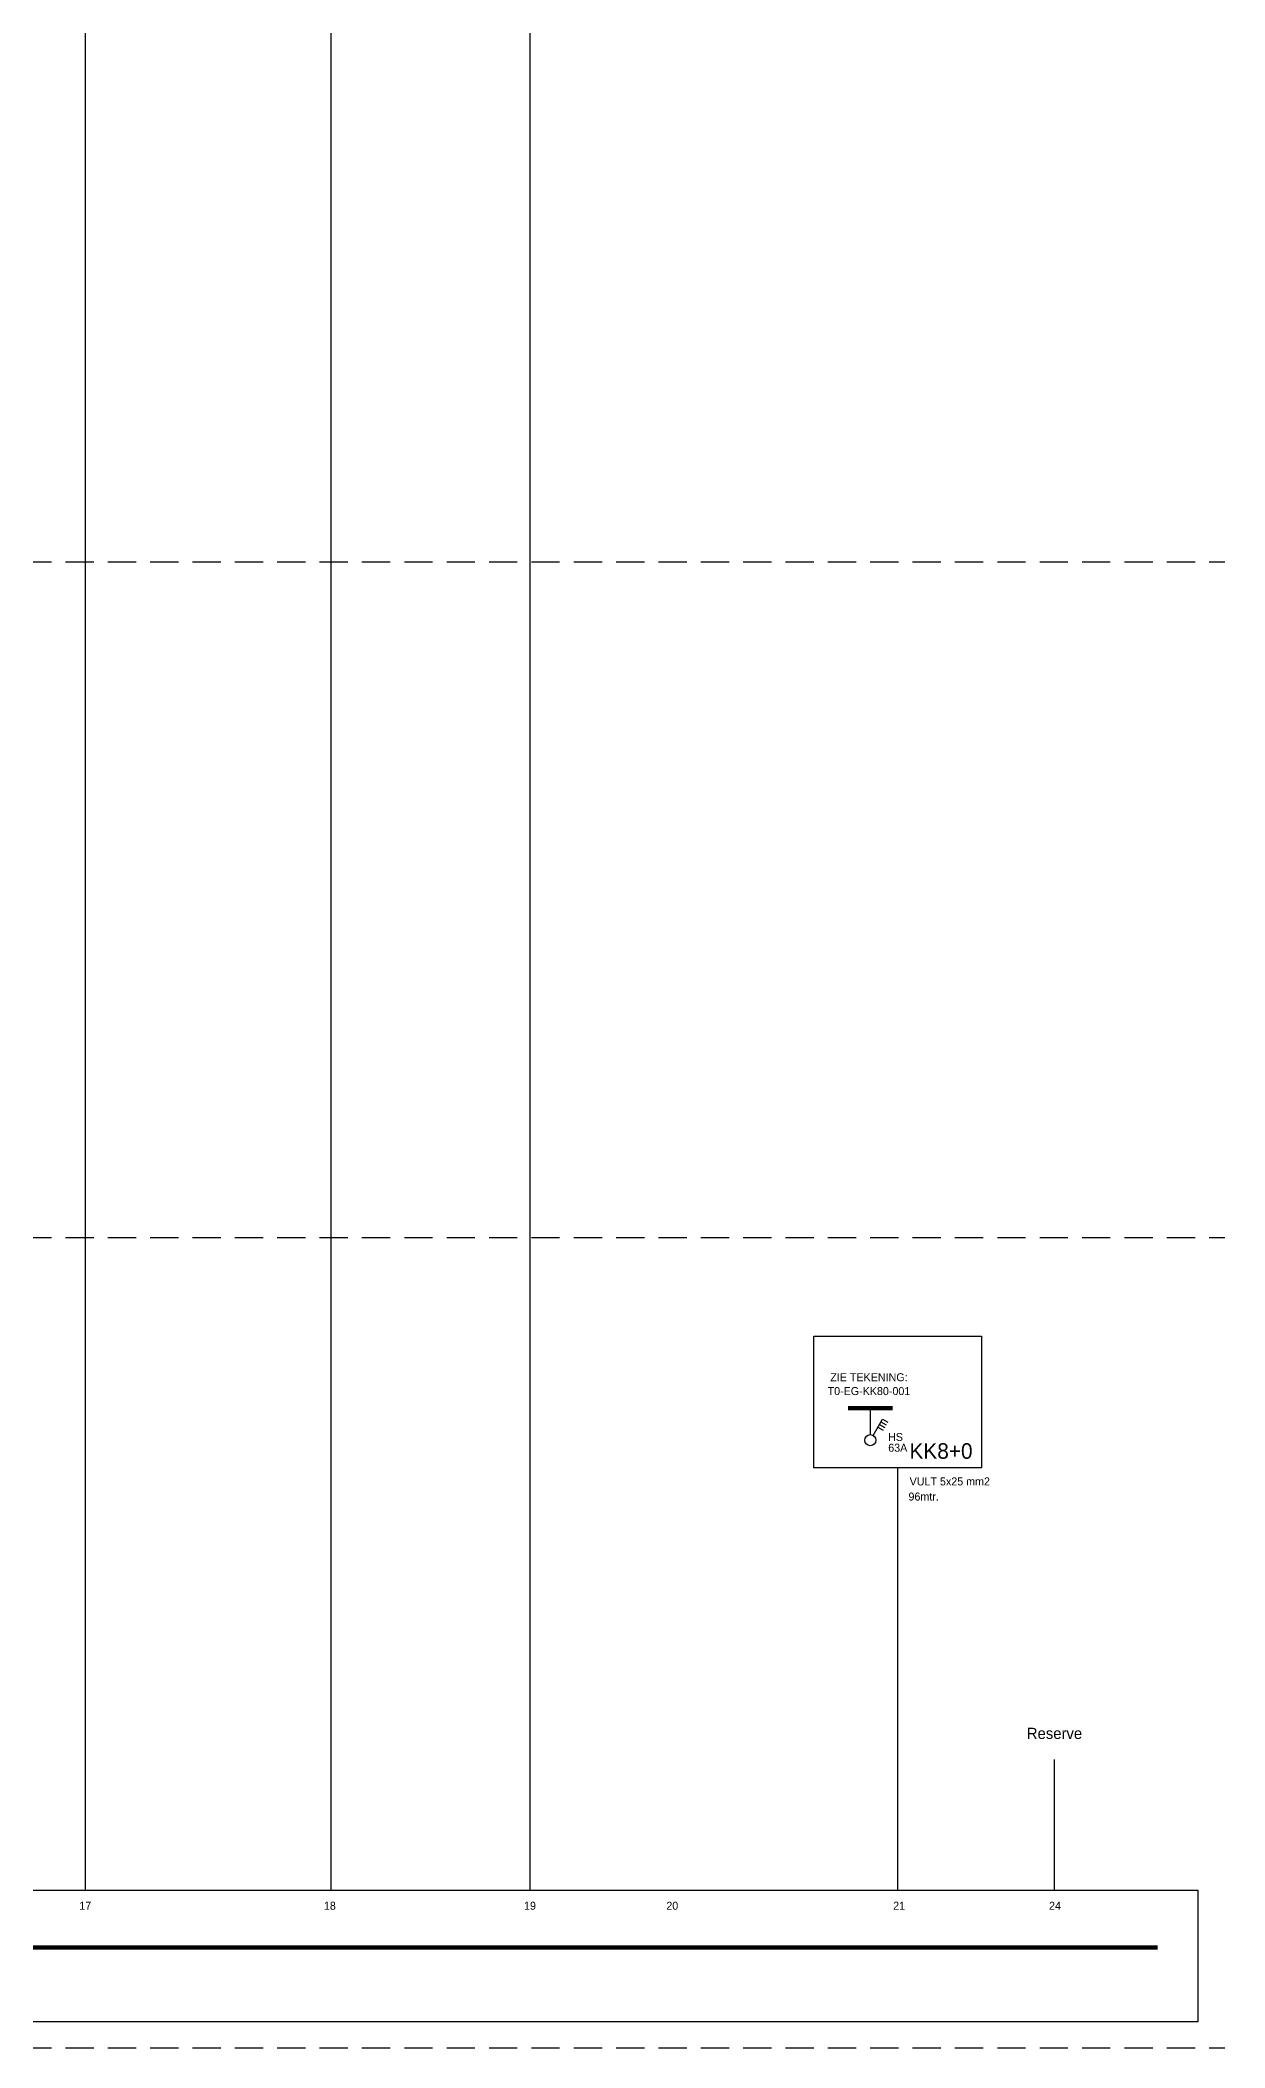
# Model space of a CAD drawing. Header units: millimetres. Extents: x 0 to 1470, y -33 to 858.
# Drawn here: x 1204 to 1470.4, y 0 to 451.6 of the extents above; entities that cross this region are included whole.
import ezdxf
from ezdxf.enums import TextEntityAlignment as Align

# ---------------------------------------------------------------- set-up
doc = ezdxf.new("R2010")
doc.units = ezdxf.units.MM
doc.linetypes.add('HIDDEN', pattern=[9.525, 6.35, -3.175])
doc.layers.get('0').update_dxf_attribs({"linetype": 'CONTINUOUS'})
for name, color, linetype in [('EL$1----', 3, 'CONTINUOUS'), ('EL-62-BLK', 3, 'CONTINUOUS'), ('EL6311--', 3, 'CONTINUOUS')]:
    doc.layers.add(name, color=color, linetype=linetype)
doc.styles.add('BURO-018', font='BUROFONT.shx', dxfattribs={"height": 1.8})
doc.styles.add('BURO-025', font='BUROFONT.shx', dxfattribs={"height": 2.5})
doc.styles.add('BURO-035', font='BUROFONT.shx', dxfattribs={"height": 3.5})

# ---------------------------------------------------------------- blocks, each defined once
blk = doc.blocks.new('1114A3A')
at = {"color": 0, "linetype": 'Continuous'}
for p, q in [((0.62, 1.08), (2.74, 4.75)), ((2.74, 4.75), (3.95, 4.05)), ((1.69, 2.93), (2.9, 2.23)), ((2.04, 3.54), (3.25, 2.84)), ((2.39, 4.14), (3.6, 3.44))]:
    blk.add_line(p, q, dxfattribs=at)
blk.add_circle((0, 0), 1.25, dxfattribs=at)
at = {"color": 0, "linetype": 'Continuous', "style": 'BURO-018', "flags": 1}
for tag, p in [('E_ID', (0, 0.08)), ('E_MATCODE', (0, -4.92))]:
    blk.add_attdef(tag, p, '', height=1.8, dxfattribs=at)
at = {"color": 0, "linetype": 'Continuous', "style": 'BURO-018'}
blk.add_attdef('E_IGS', text='', height=1.8, dxfattribs=at).set_placement((3, 0.08), align=Align.MIDDLE_LEFT)

msp = doc.modelspace()

# ---------------------------------------------------------------- linework, layer by layer
at = {"layer": 'EL$1----'}
for p, q in [((1314.06, 825.14), (1314.06, 35.46)), ((1269.38, 770.33), (1269.38, 35.46)), ((1214.12, 488.33), (1214.12, 35.46)), ((1390.65, 143.49), (1390.65, 137.92)), ((1396.8, 130.49), (1396.8, 35.46)), ((1432, 64.85), (1432, 35.46))]:
    msp.add_line(p, q, dxfattribs=at)
at = {"layer": 'EL$1----', "color": 1, "linetype": 'HIDDEN'}
for p, q in [((0, 334.25), (1470.38, 334.25)), ((0, 182.25), (1470.38, 182.25)), ((0, 0), (1470.38, 0))]:
    msp.add_line(p, q, dxfattribs=at)
at = {"layer": 'EL$1----'}
for points in [[(1415.65, 130.49), (1377.96, 130.49), (1377.96, 160.07), (1415.65, 160.07)], [(116.1, 5.88), (116.1, 35.46), (1464.27, 35.46), (1464.27, 5.88)]]:
    msp.add_lwpolyline(points, close=True, dxfattribs=at)
at = {"layer": 'EL$1----', "const_width": 1}
for points in [[(1385.65, 143.89), (1395.65, 143.89)], [(646.28, 22.58), (1455.25, 22.58)]]:
    msp.add_lwpolyline(points, dxfattribs=at)

# ---------------------------------------------------------------- block references
at = {"layer": 'EL6311--'}
ref = msp.add_blockref('1114A3A', (1390.65, 136.67), dxfattribs=at)
ref.add_attrib('E_IGS', '63A', dxfattribs={"layer": '0', "color": 1, "linetype": 'Continuous', "height": 1.8, "style": 'BURO-018'}).set_placement((1394.69, 134.98), align=Align.MIDDLE_LEFT)

# ---------------------------------------------------------------- texts
at = {"layer": 'EL$1----', "color": 1, "style": 'BURO-018'}
msp.add_text('HS', height=1.8, dxfattribs=at).set_placement((1394.65, 136.49))
at = {"layer": 'EL$1----', "color": 2, "style": 'BURO-025'}
msp.add_text('Reserve', height=2.5, dxfattribs=at).set_placement((1425.85, 69.48))
at = {"layer": 'EL-62-BLK', "color": 1, "style": 'BURO-018'}
for s, p in [('ZIE TEKENING:', (1390.35, 150.83)), ('T0-EG-KK80-001', (1390.35, 147.72))]:
    msp.add_text(s, height=1.8, dxfattribs=at).set_placement(p, align=Align.MIDDLE)
at = {"layer": 'EL-62-BLK', "color": 4, "style": 'BURO-035'}
msp.add_text('KK8+0', height=3.5, dxfattribs=at).set_placement((1413.65, 132.49), align=Align.RIGHT)
at = {"layer": 'EL-62-BLK', "color": 1, "style": 'BURO-025'}
for s, p in [('VULT 5x25 mm2', (1408.53, 127.4)), ('96mtr.', (1402.65, 123.99)), ('17', (1214.13, 31.96)), ('18', (1269.13, 31.96)), ('19', (1314.13, 31.96)), ('20', (1346.13, 31.96)), ('21', (1397.13, 31.96)), ('24', (1432.18, 31.96))]:
    msp.add_text(s, height=1.8, dxfattribs=at).set_placement(p, align=Align.MIDDLE_CENTER)

doc.saveas('drawing.dxf')
